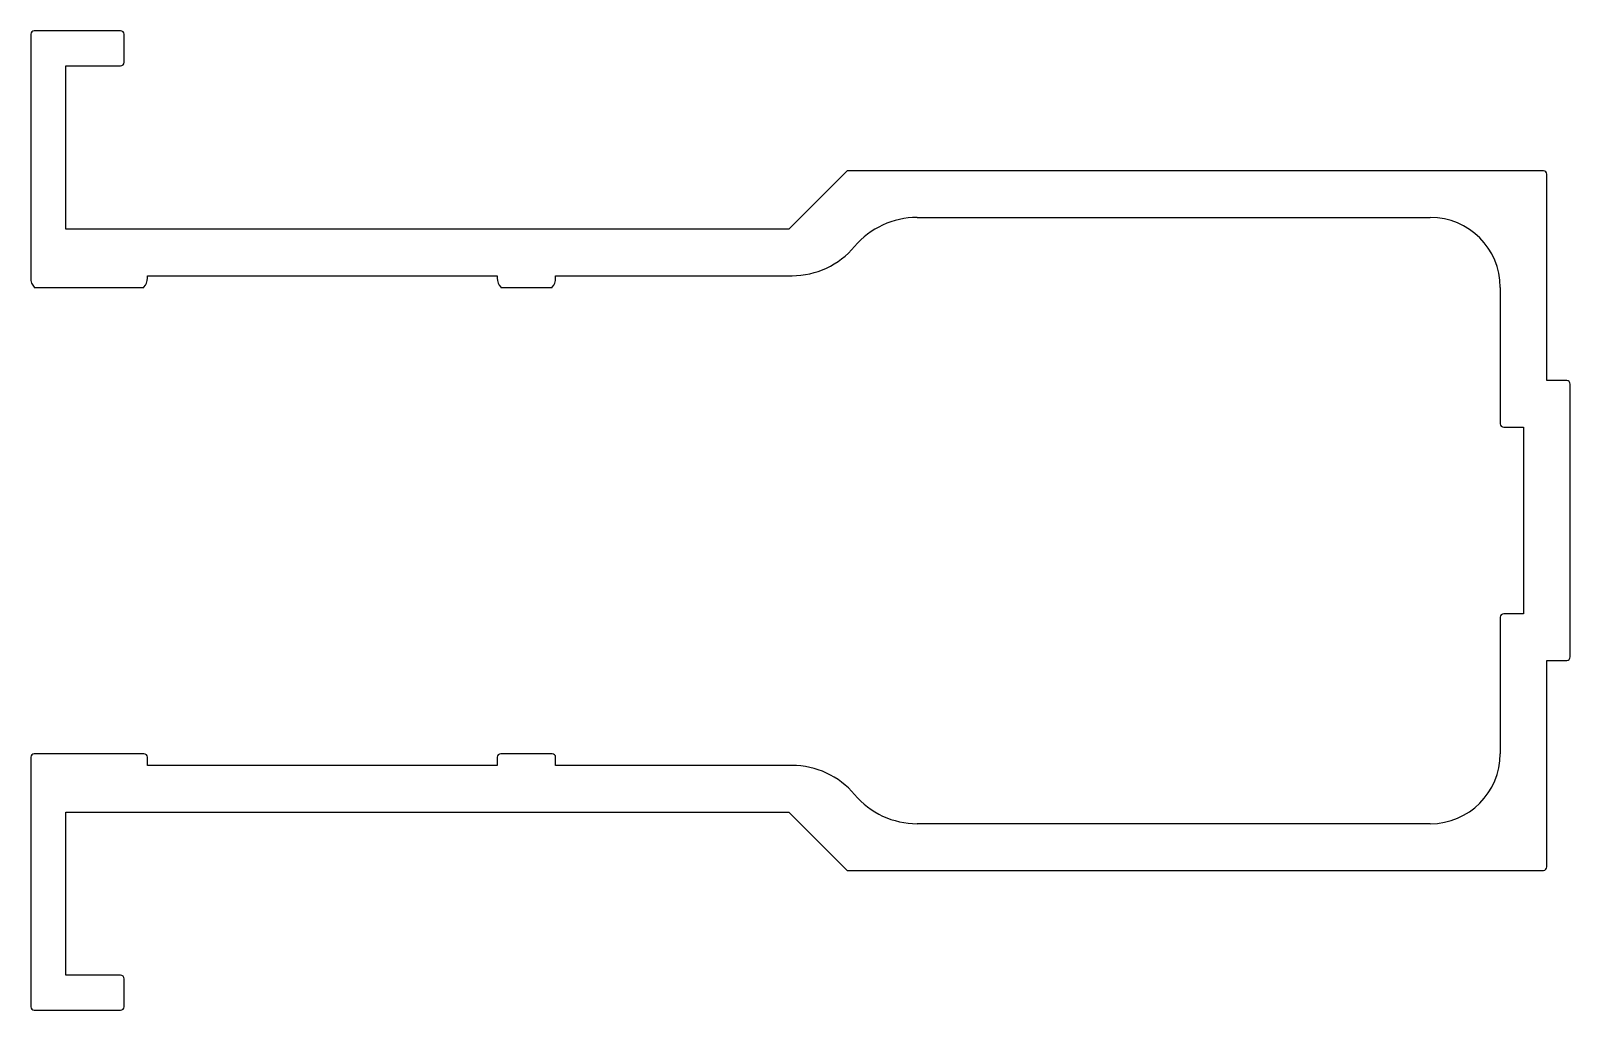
# Model space of a CAD drawing. Extents: x 1137 to 1269, y 1793 to 1877.
import ezdxf

# ---------------------------------------------------------------- set-up
doc = ezdxf.new("R2010")
doc.units = 0
doc.layers.add('HT-MAUER', color=6, linetype='CONTINUOUS')

msp = doc.modelspace()

# ---------------------------------------------------------------- linework, layer by layer
at = {"layer": 'HT-MAUER', "color": 0}
for p, q in [((1137.04, 1876.39), (1137.04, 1855.49)), ((1144.74, 1876.69), (1137.34, 1876.69)), ((1145.04, 1873.99), (1145.04, 1876.39)), ((1140.04, 1859.69), (1140.04, 1873.69)), ((1140.04, 1873.69), (1144.74, 1873.69)), ((1207.04, 1864.69), (1202.04, 1859.69)), ((1266.74, 1864.69), (1207.04, 1864.69)), ((1267.04, 1846.69), (1267.04, 1864.39)), ((1213.04, 1860.69), (1257.04, 1860.69)), ((1202.04, 1859.69), (1140.04, 1859.69)), ((1137.34, 1854.69), (1146.74, 1854.69)), ((1147.04, 1855.49), (1147.04, 1855.69)), ((1147.04, 1855.69), (1177.04, 1855.69)), ((1177.04, 1855.69), (1177.04, 1855.49)), ((1177.34, 1854.69), (1181.74, 1854.69)), ((1182.04, 1855.49), (1182.04, 1855.69)), ((1182.04, 1855.69), (1202.31, 1855.69)), ((1263.04, 1854.69), (1263.04, 1842.99)), ((1268.74, 1846.69), (1267.04, 1846.69)), ((1269.04, 1822.99), (1269.04, 1846.39)), ((1263.34, 1842.69), (1265.04, 1842.69)), ((1265.04, 1842.69), (1265.04, 1826.69)), ((1263.04, 1826.39), (1263.04, 1814.69)), ((1265.04, 1826.69), (1263.34, 1826.69)), ((1267.04, 1804.99), (1267.04, 1822.69)), ((1267.04, 1822.69), (1268.74, 1822.69)), ((1137.04, 1814.39), (1137.04, 1792.99)), ((1146.74, 1814.69), (1137.34, 1814.69)), ((1147.04, 1813.69), (1147.04, 1814.39)), ((1177.04, 1814.39), (1177.04, 1813.69)), ((1181.74, 1814.69), (1177.34, 1814.69)), ((1182.04, 1813.69), (1182.04, 1814.39)), ((1177.04, 1813.69), (1147.04, 1813.69)), ((1202.31, 1813.69), (1182.04, 1813.69)), ((1140.04, 1795.69), (1140.04, 1809.69)), ((1140.04, 1809.69), (1202.04, 1809.69)), ((1202.04, 1809.69), (1207.04, 1804.69)), ((1257.04, 1808.69), (1213.04, 1808.69)), ((1207.04, 1804.69), (1266.74, 1804.69)), ((1144.74, 1795.69), (1140.04, 1795.69)), ((1145.04, 1792.99), (1145.04, 1795.39)), ((1137.34, 1792.69), (1144.74, 1792.69))]:
    msp.add_line(p, q, dxfattribs=at)
for centre, radius, start, end in [((1137.34, 1876.39), 0.3, 90, 180), ((1144.74, 1876.39), 0.3, 0, 90), ((1144.74, 1873.99), 0.3, 270, 360), ((1266.74, 1864.39), 0.3, 0, 90), ((1213.04, 1853.69), 7, 90, 139.9948), ((1257.04, 1854.69), 6, 0, 90), ((1202.31, 1862.69), 7, 270, 319.9948), ((1138.12, 1855.44), 1.08, 177.3107, 223.8014), ((1145.96, 1855.44), 1.08, 316.1986, 2.6893), ((1178.12, 1855.44), 1.08, 177.3107, 223.8014), ((1180.96, 1855.44), 1.08, 316.1986, 2.6893), ((1268.74, 1846.39), 0.3, 0, 90), ((1263.34, 1842.99), 0.3, 180, 270), ((1263.34, 1826.39), 0.3, 90, 180), ((1268.74, 1822.99), 0.3, 270, 360), ((1137.34, 1814.39), 0.3, 90, 180), ((1146.74, 1814.39), 0.3, 0, 90), ((1177.34, 1814.39), 0.3, 90, 180), ((1181.74, 1814.39), 0.3, 0, 90), ((1257.04, 1814.69), 6, 270, 0), ((1202.31, 1806.69), 7, 40.0052, 90), ((1213.04, 1815.69), 7, 220.0052, 270), ((1266.74, 1804.99), 0.3, 270, 0), ((1144.74, 1795.39), 0.3, 0, 90), ((1137.34, 1792.99), 0.3, 180, 270), ((1144.74, 1792.99), 0.3, 270, 360)]:
    msp.add_arc(centre, radius, start, end, dxfattribs=at)

doc.saveas('drawing.dxf')
